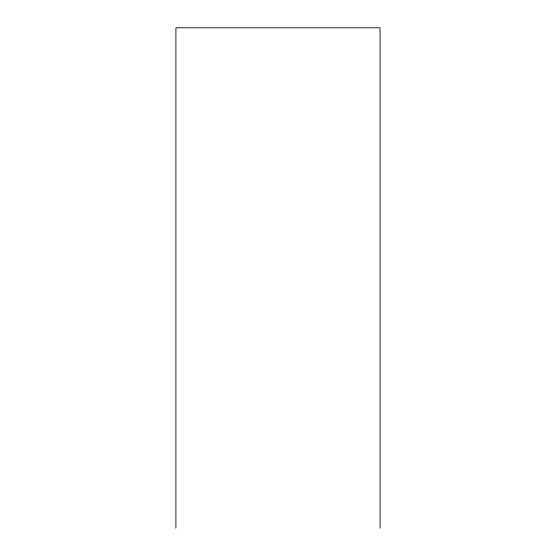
<?xml version="1.0" encoding="UTF-8"?>
<svg xmlns="http://www.w3.org/2000/svg" width="556" height="556" viewBox="0 0 556 556"><rect width="100%" height="100%" fill="white"/><g stroke="black" fill="none" stroke-linecap="round" stroke-linejoin="round"><path stroke-width="0.83" d="M380.082 528.2L380.082 27.8L175.918 27.8L175.918 528.2"/></g></svg>
